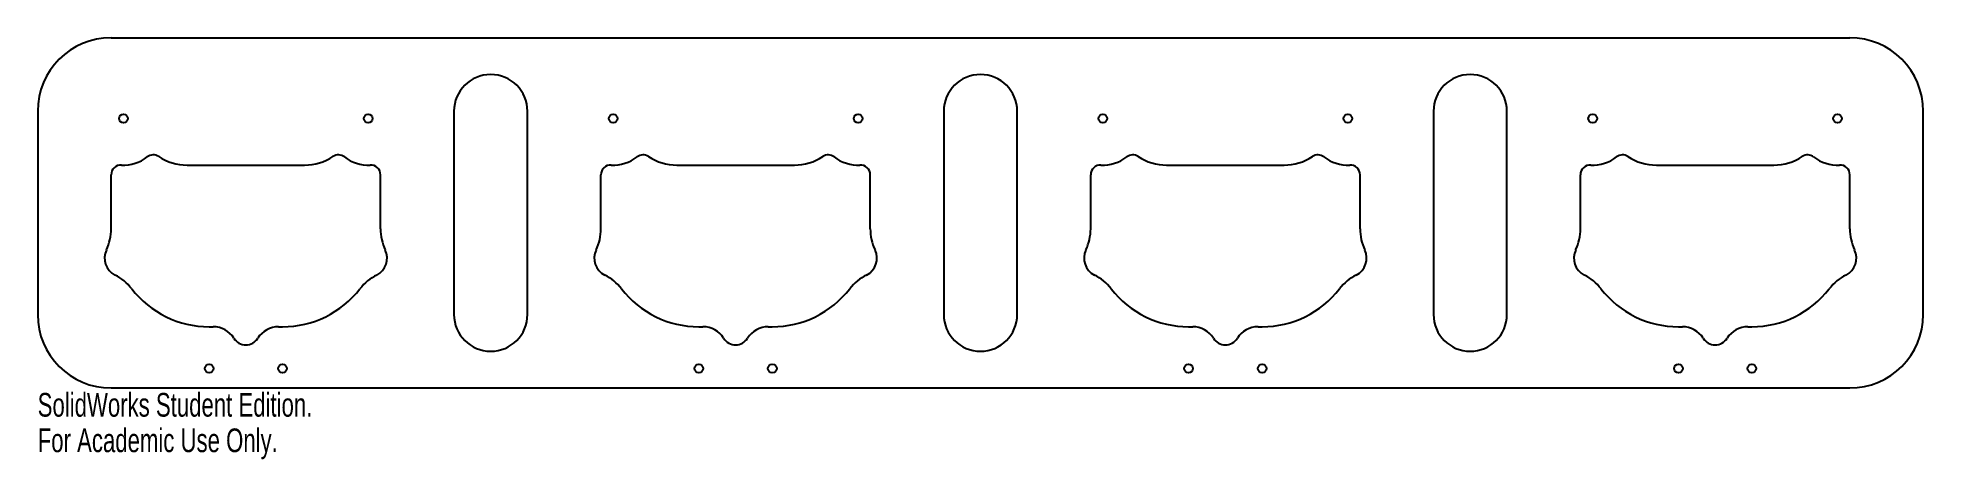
# Model space of a CAD drawing. Header units: millimetres. Extents: x -36 to 349, y -36 to 50.
import ezdxf

# ---------------------------------------------------------------- set-up
doc = ezdxf.new("R2010")
doc.units = ezdxf.units.MM
doc.styles.add('SLDTEXTSTYLE0', font='TXT', dxfattribs={"width": 0.7})

msp = doc.modelspace()

# ---------------------------------------------------------------- linework, layer by layer
at = {"color": 7, "linetype": 'Continuous'}
for p, q in [((-20.8, 49.91), (334.2, 49.91)), ((-35.8, 34.91), (-35.8, -6.59)), ((49.2, 34.91), (49.2, -6.59)), ((64.2, -6.59), (64.2, 34.91)), ((149.2, 34.91), (149.2, -6.59)), ((164.2, -6.59), (164.2, 34.91)), ((249.2, 34.91), (249.2, -6.59)), ((264.2, -6.59), (264.2, 34.91)), ((349.2, -6.59), (349.2, 34.91)), ((-5.3, 23.91), (18.7, 23.91)), ((94.7, 23.91), (118.7, 23.91)), ((194.7, 23.91), (218.7, 23.91)), ((294.7, 23.91), (318.7, 23.91)), ((-20.8, 10.91), (-20.8, 21.93)), ((34.2, 10.91), (34.2, 21.93)), ((79.2, 10.91), (79.2, 21.93)), ((134.2, 10.91), (134.2, 21.93)), ((179.2, 10.91), (179.2, 21.93)), ((234.2, 10.91), (234.2, 21.93)), ((279.2, 10.91), (279.2, 21.93)), ((334.2, 10.91), (334.2, 21.93)), ((-20.8, 10.91), (-20.8, 10.9)), ((34.2, 10.9), (34.2, 10.91)), ((79.2, 10.91), (79.2, 10.9)), ((134.2, 10.9), (134.2, 10.91)), ((179.2, 10.91), (179.2, 10.9)), ((234.2, 10.9), (234.2, 10.91)), ((279.2, 10.91), (279.2, 10.9)), ((334.2, 10.9), (334.2, 10.91)), ((-0.8, -9.09), (0.03, -9.09)), ((13.38, -9.09), (14.2, -9.09)), ((99.2, -9.09), (100.03, -9.09)), ((113.38, -9.09), (114.2, -9.09)), ((199.2, -9.09), (200.03, -9.09)), ((213.38, -9.09), (214.2, -9.09)), ((299.2, -9.09), (300.03, -9.09)), ((313.38, -9.09), (314.2, -9.09)), ((-20.8, -21.59), (334.2, -21.59))]:
    msp.add_line(p, q, dxfattribs=at)
for centre in [(-18.3, 33.41), (31.7, 33.41), (81.7, 33.41), (131.7, 33.41), (181.7, 33.41), (231.7, 33.41), (281.7, 33.41), (331.7, 33.41), (-0.8, -17.62), (14.2, -17.62), (99.2, -17.62), (114.2, -17.62), (199.2, -17.62), (214.2, -17.62), (299.2, -17.62), (314.2, -17.62)]:
    msp.add_circle(centre, 0.889, dxfattribs=at)
for centre, radius, start, end in [((-20.8, 34.91), 15, 90, 180), ((334.2, 34.91), 15, 0, 90), ((56.7, 34.91), 7.5, 0, 180), ((156.7, 34.91), 7.5, 0, 180), ((256.7, 34.91), 7.5, 0, 180), ((-18.8, 21.93), 2, 87.134, 180), ((-18.3, 31.91), 8, 267.134, 307.5944), ((-12.2, 23.99), 2, 56.4994, 127.5944), ((-5.3, 34.41), 10.5, 236.4994, 270), ((18.7, 34.41), 10.5, 270, 303.5006), ((25.6, 23.99), 2, 52.4056, 123.5006), ((31.7, 31.91), 8, 232.4056, 272.866), ((32.2, 21.93), 2, 0, 92.866), ((81.2, 21.93), 2, 87.134, 180), ((81.7, 31.91), 8, 267.134, 307.5944), ((87.8, 23.99), 2, 56.4994, 127.5944), ((94.7, 34.41), 10.5, 236.4994, 270), ((118.7, 34.41), 10.5, 270, 303.5006), ((125.6, 23.99), 2, 52.4056, 123.5006), ((131.7, 31.91), 8, 232.4056, 272.866), ((132.2, 21.93), 2, 0, 92.866), ((181.2, 21.93), 2, 87.134, 180), ((181.7, 31.91), 8, 267.134, 307.5944), ((187.8, 23.99), 2, 56.4994, 127.5944), ((194.7, 34.41), 10.5, 236.4994, 270), ((218.7, 34.41), 10.5, 270, 303.5006), ((225.6, 23.99), 2, 52.4056, 123.5006), ((231.7, 31.91), 8, 232.4056, 272.866), ((232.2, 21.93), 2, 0, 92.866), ((281.2, 21.93), 2, 87.134, 180), ((281.7, 31.91), 8, 267.134, 307.5944), ((287.8, 23.99), 2, 56.4994, 127.5944), ((294.7, 34.41), 10.5, 236.4994, 270), ((318.7, 34.41), 10.5, 270, 303.5006), ((325.6, 23.99), 2, 52.4056, 123.5006), ((331.7, 31.91), 8, 232.4056, 272.866), ((332.2, 21.93), 2, 0, 92.866), ((-30.8, 10.89), 10, 334.4667, 0.0552), ((44.2, 10.89), 10, 179.9448, 205.5333), ((69.2, 10.89), 10, 334.4667, 0.0552), ((144.2, 10.89), 10, 179.9448, 205.5333), ((169.2, 10.89), 10, 334.4667, 0.0552), ((244.2, 10.89), 10, 179.9448, 205.5333), ((269.2, 10.89), 10, 334.4667, 0.0552), ((344.2, 10.89), 10, 179.9448, 205.5333), ((-18.3, 4.91), 3.85, 154.4667, 243.3826), ((31.7, 4.91), 3.85, 296.6174, 25.5333), ((81.7, 4.91), 3.85, 154.4667, 243.3826), ((131.7, 4.91), 3.85, 296.6174, 25.5333), ((181.7, 4.91), 3.85, 154.4667, 243.3826), ((231.7, 4.91), 3.85, 296.6174, 25.5333), ((281.7, 4.91), 3.85, 154.4667, 243.3826), ((331.7, 4.91), 3.85, 296.6174, 25.5333), ((-24.5, -7.47), 10, 37.7941, 63.3826), ((37.91, -7.47), 10, 116.6174, 142.2059), ((75.5, -7.47), 10, 37.7941, 63.3826), ((137.91, -7.47), 10, 116.6174, 142.2059), ((175.5, -7.47), 10, 37.7941, 63.3826), ((237.91, -7.47), 10, 116.6174, 142.2059), ((275.5, -7.47), 10, 37.7941, 63.3826), ((337.91, -7.47), 10, 116.6174, 142.2059), ((-0.8, 10.91), 20, 217.7941, 270), ((14.2, 10.91), 20, 270, 322.2059), ((99.2, 10.91), 20, 217.7941, 270), ((114.2, 10.91), 20, 270, 322.2059), ((199.2, 10.91), 20, 217.7941, 270), ((214.2, 10.91), 20, 270, 322.2059), ((299.2, 10.91), 20, 217.7941, 270), ((314.2, 10.91), 20, 270, 322.2059), ((-20.8, -6.59), 15, 180, 270), ((56.7, -6.59), 7.5, 180, 0), ((156.7, -6.59), 7.5, 180, 0), ((256.7, -6.59), 7.5, 180, 0), ((334.2, -6.59), 15, 270, 0), ((0.03, -14.09), 5, 32.1669, 90), ((6.7, -9.89), 2.89, 212.1669, 327.8331), ((13.38, -14.09), 5, 90, 147.8331), ((100.03, -14.09), 5, 32.1669, 90), ((106.7, -9.89), 2.89, 212.1669, 327.8331), ((113.38, -14.09), 5, 90, 147.8331), ((200.03, -14.09), 5, 32.1669, 90), ((206.7, -9.89), 2.89, 212.1669, 327.8331), ((213.38, -14.09), 5, 90, 147.8331), ((300.03, -14.09), 5, 32.1669, 90), ((306.7, -9.89), 2.89, 212.1669, 327.8331), ((313.38, -14.09), 5, 90, 147.8331)]:
    msp.add_arc(centre, radius, start, end, dxfattribs=at)

# ---------------------------------------------------------------- texts
at = {"color": 7, "linetype": 'Continuous', "char_height": 4.8336, "attachment_point": 1, "style": 'SLDTEXTSTYLE0'}
for s, insert in [('SolidWorks Student Edition.', (-35.8, -22.61)), ('For Academic Use Only.', (-35.8, -29.86))]:
    msp.add_mtext(s, dxfattribs=dict(at, insert=insert))

doc.saveas('drawing.dxf')
